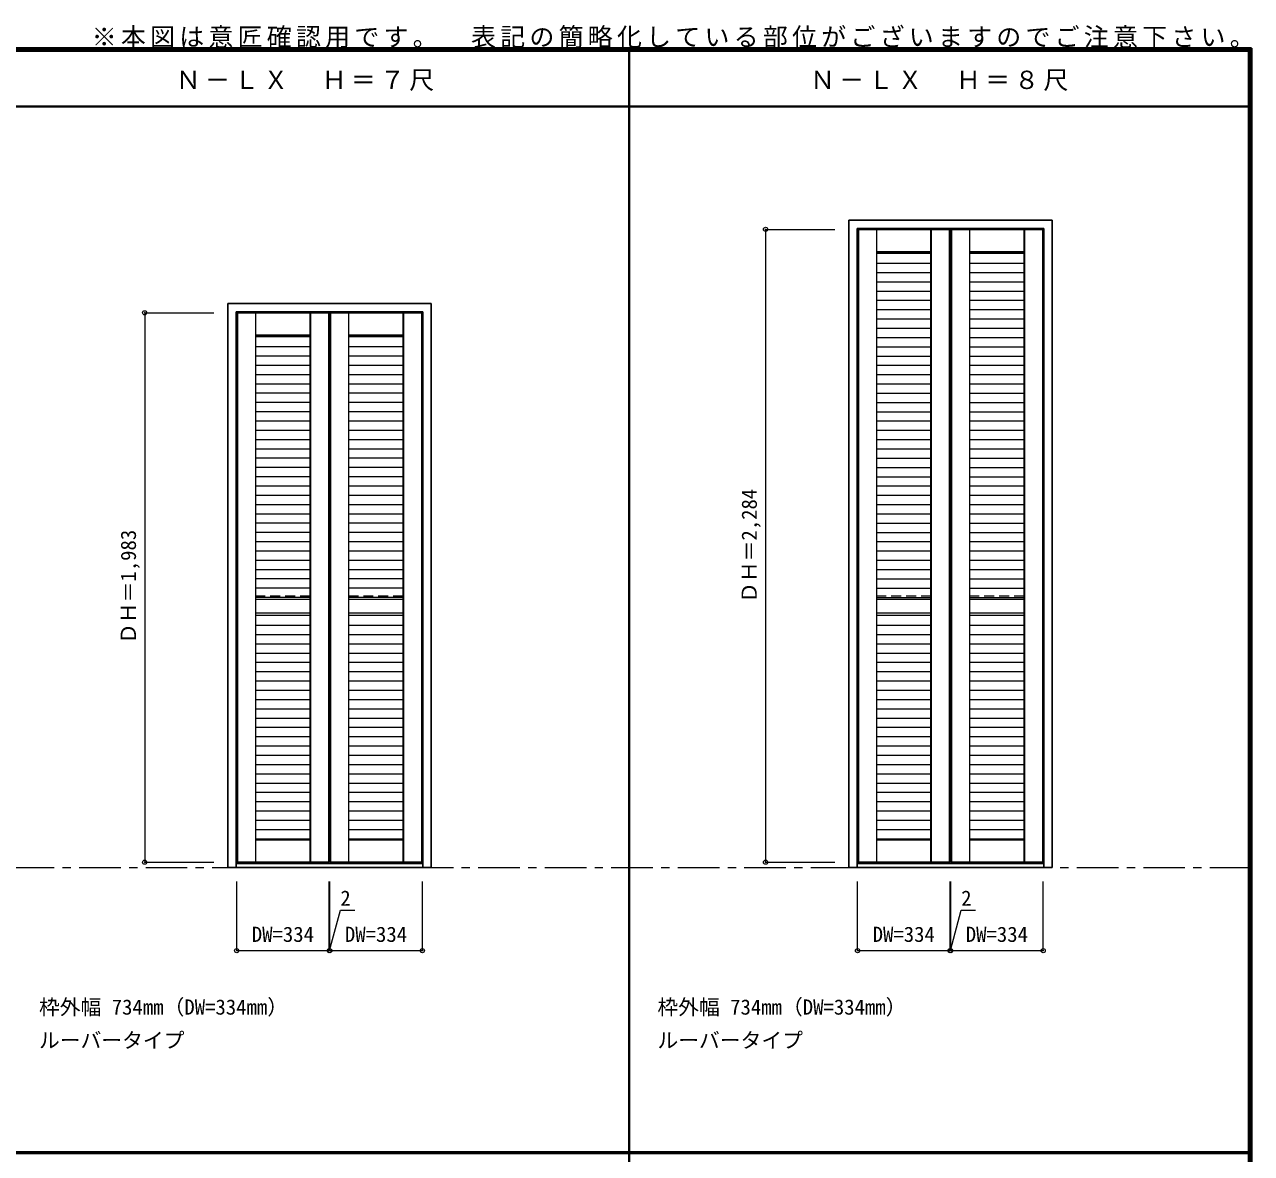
# Model space of a CAD drawing. Units: millimetres, scale not verified. Extents: x -6000 to 5700, y -4205 to 4260.
# Drawn here: x 1273 to 5700, y 186 to 4260 of the extents above; entities that cross this region are included whole.
import ezdxf
from ezdxf.enums import TextEntityAlignment as Align

# ---------------------------------------------------------------- set-up
doc = ezdxf.new("R2010")
doc.units = ezdxf.units.MM
doc.header["$LTSCALE"] = 30
doc.header["$PDMODE"] = 32
doc.header["$PDSIZE"] = 15
doc.linetypes.add('CHAIN1', pattern=[8, 5, -1, 1, -1])
doc.linetypes.add('DASHED1', pattern=[1.8, 1.2, -0.6])
for name, color, linetype, lineweight in [('0-1_通り芯', 7, 'CHAIN1', 18), ('0-2_扉', 3, 'Continuous', 25), ('0-3_仕上げ', 7, 'Continuous', 18), ('0-4_枠', 3, 'Continuous', 25), ('0-A_文字', 7, 'Continuous', 18), ('0-B_寸法', 7, 'Continuous', 9), ('F-1_枠', 6, 'Continuous', 40)]:
    doc.layers.add(name, color=color, linetype=linetype, lineweight=lineweight)
doc.styles.add('ＭＳ ゴシック', font='')
doc.styles.get('ＭＳ ゴシック').set_extended_font_data('MS Gothic')

msp = doc.modelspace()

# ---------------------------------------------------------------- linework, layer by layer
at = {"layer": '0-1_通り芯'}
msp.add_line((-5490, 1218), (5700, 1218), dxfattribs=at)
at = {"layer": '0-2_扉'}
for p, q in [((4278.6, 3521), (4278.6, 1237)), ((4612.6, 3521), (4278.6, 3521)), ((4612.6, 3521), (4612.6, 1237)), ((4614.6, 3521), (4614.6, 1237)), ((4948.6, 3521), (4614.6, 3521)), ((4948.6, 3521), (4948.6, 1237)), ((2372.2, 3220), (2038.2, 3220)), ((2038.2, 3220), (2038.2, 1237)), ((2372.2, 3220), (2372.2, 1237)), ((2708.2, 3220), (2374.2, 3220)), ((2374.2, 3220), (2374.2, 1237)), ((2708.2, 3220), (2708.2, 1237)), ((2038.2, 1237), (2372.2, 1237)), ((2374.2, 1237), (2708.2, 1237)), ((4278.6, 1237), (4612.6, 1237)), ((4614.6, 1237), (4948.6, 1237))]:
    msp.add_line(p, q, dxfattribs=at)
at = {"layer": '0-3_仕上げ'}
for p, q in [((4281.6, 3521), (4281.6, 1237)), ((4346.6, 3521), (4346.6, 1237)), ((4347.6, 1237), (4347.6, 3521)), ((4543.6, 1237), (4543.6, 3521)), ((4544.6, 3521), (4544.6, 1237)), ((4609.6, 3521), (4609.6, 1237)), ((4617.6, 3521), (4617.6, 1237)), ((4682.6, 3521), (4682.6, 1237)), ((4683.6, 1237), (4683.6, 3521)), ((4879.6, 1237), (4879.6, 3521)), ((4880.6, 3521), (4880.6, 1237)), ((4945.6, 3521), (4945.6, 1237)), ((4347.6, 3441), (4543.6, 3441)), ((4543.6, 3438), (4347.6, 3438)), ((4347.6, 3435.04), (4543.6, 3435.04)), ((4683.6, 3441), (4879.6, 3441)), ((4879.6, 3438), (4683.6, 3438)), ((4683.6, 3435.04), (4879.6, 3435.04)), ((4347.6, 3398.97), (4543.6, 3398.97)), ((4347.6, 3365.47), (4543.6, 3365.47)), ((4683.6, 3398.97), (4879.6, 3398.97)), ((4683.6, 3365.47), (4879.6, 3365.47)), ((4347.6, 3331.97), (4543.6, 3331.97)), ((4683.6, 3331.97), (4879.6, 3331.97)), ((4347.6, 3298.47), (4543.6, 3298.47)), ((4683.6, 3298.47), (4879.6, 3298.47)), ((4347.6, 3264.97), (4543.6, 3264.97)), ((4683.6, 3264.97), (4879.6, 3264.97)), ((2041.2, 3220), (2041.2, 1237)), ((2106.2, 3220), (2106.2, 1237)), ((2107.2, 1237), (2107.2, 3220)), ((2303.2, 1237), (2303.2, 3220)), ((2304.2, 3220), (2304.2, 1237)), ((2369.2, 3220), (2369.2, 1237)), ((2377.2, 3220), (2377.2, 1237)), ((2442.2, 3220), (2442.2, 1237)), ((2443.2, 1237), (2443.2, 3220)), ((2639.2, 1237), (2639.2, 3220)), ((2640.2, 3220), (2640.2, 1237)), ((2705.2, 3220), (2705.2, 1237)), ((4347.6, 3231.47), (4543.6, 3231.47)), ((4347.6, 3197.97), (4543.6, 3197.97)), ((4683.6, 3231.47), (4879.6, 3231.47)), ((4683.6, 3197.97), (4879.6, 3197.97)), ((4347.6, 3164.47), (4543.6, 3164.47)), ((4683.6, 3164.47), (4879.6, 3164.47)), ((2107.2, 3140), (2303.2, 3140)), ((2303.2, 3137), (2107.2, 3137)), ((2107.2, 3134.04), (2303.2, 3134.04)), ((2443.2, 3140), (2639.2, 3140)), ((2639.2, 3137), (2443.2, 3137)), ((2443.2, 3134.04), (2639.2, 3134.04)), ((4347.6, 3130.97), (4543.6, 3130.97)), ((4683.6, 3130.97), (4879.6, 3130.97)), ((2107.2, 3097.97), (2303.2, 3097.97)), ((2107.2, 3064.47), (2303.2, 3064.47)), ((2443.2, 3097.97), (2639.2, 3097.97)), ((2443.2, 3064.47), (2639.2, 3064.47)), ((4347.6, 3097.47), (4543.6, 3097.47)), ((4347.6, 3063.97), (4543.6, 3063.97)), ((4683.6, 3097.47), (4879.6, 3097.47)), ((4683.6, 3063.97), (4879.6, 3063.97)), ((2107.2, 3030.97), (2303.2, 3030.97)), ((2443.2, 3030.97), (2639.2, 3030.97)), ((4347.6, 3030.47), (4543.6, 3030.47)), ((4683.6, 3030.47), (4879.6, 3030.47)), ((2107.2, 2997.47), (2303.2, 2997.47)), ((2443.2, 2997.47), (2639.2, 2997.47)), ((4347.6, 2996.97), (4543.6, 2996.97)), ((4683.6, 2996.97), (4879.6, 2996.97)), ((2107.2, 2963.97), (2303.2, 2963.97)), ((2107.2, 2930.47), (2303.2, 2930.47)), ((2443.2, 2963.97), (2639.2, 2963.97)), ((2443.2, 2930.47), (2639.2, 2930.47)), ((4347.6, 2963.47), (4543.6, 2963.47)), ((4347.6, 2929.97), (4543.6, 2929.97)), ((4683.6, 2963.47), (4879.6, 2963.47)), ((4683.6, 2929.97), (4879.6, 2929.97)), ((2107.2, 2896.97), (2303.2, 2896.97)), ((2443.2, 2896.97), (2639.2, 2896.97)), ((4347.6, 2896.47), (4543.6, 2896.47)), ((4683.6, 2896.47), (4879.6, 2896.47)), ((2107.2, 2863.47), (2303.2, 2863.47)), ((2443.2, 2863.47), (2639.2, 2863.47)), ((4347.6, 2862.97), (4543.6, 2862.97)), ((4683.6, 2862.97), (4879.6, 2862.97)), ((2107.2, 2829.97), (2303.2, 2829.97)), ((2107.2, 2796.47), (2303.2, 2796.47)), ((2443.2, 2829.97), (2639.2, 2829.97)), ((2443.2, 2796.47), (2639.2, 2796.47)), ((4347.6, 2829.47), (4543.6, 2829.47)), ((4347.6, 2795.97), (4543.6, 2795.97)), ((4683.6, 2829.47), (4879.6, 2829.47)), ((4683.6, 2795.97), (4879.6, 2795.97)), ((2107.2, 2762.97), (2303.2, 2762.97)), ((2443.2, 2762.97), (2639.2, 2762.97)), ((4347.6, 2762.47), (4543.6, 2762.47)), ((4683.6, 2762.47), (4879.6, 2762.47)), ((2107.2, 2729.47), (2303.2, 2729.47)), ((2443.2, 2729.47), (2639.2, 2729.47)), ((4347.6, 2728.97), (4543.6, 2728.97)), ((4683.6, 2728.97), (4879.6, 2728.97)), ((2107.2, 2695.97), (2303.2, 2695.97)), ((2107.2, 2662.47), (2303.2, 2662.47)), ((2443.2, 2695.97), (2639.2, 2695.97)), ((2443.2, 2662.47), (2639.2, 2662.47)), ((4347.6, 2695.47), (4543.6, 2695.47)), ((4347.6, 2661.97), (4543.6, 2661.97)), ((4683.6, 2695.47), (4879.6, 2695.47)), ((4683.6, 2661.97), (4879.6, 2661.97)), ((2107.2, 2628.97), (2303.2, 2628.97)), ((2443.2, 2628.97), (2639.2, 2628.97)), ((4347.6, 2628.47), (4543.6, 2628.47)), ((4683.6, 2628.47), (4879.6, 2628.47)), ((2107.2, 2595.47), (2303.2, 2595.47)), ((2443.2, 2595.47), (2639.2, 2595.47)), ((4347.6, 2594.97), (4543.6, 2594.97)), ((4683.6, 2594.97), (4879.6, 2594.97)), ((2107.2, 2561.97), (2303.2, 2561.97)), ((2107.2, 2528.47), (2303.2, 2528.47)), ((2443.2, 2561.97), (2639.2, 2561.97)), ((2443.2, 2528.47), (2639.2, 2528.47)), ((4347.6, 2561.47), (4543.6, 2561.47)), ((4347.6, 2527.97), (4543.6, 2527.97)), ((4683.6, 2561.47), (4879.6, 2561.47)), ((4683.6, 2527.97), (4879.6, 2527.97)), ((2107.2, 2494.97), (2303.2, 2494.97)), ((2443.2, 2494.97), (2639.2, 2494.97)), ((4347.6, 2494.47), (4543.6, 2494.47)), ((4683.6, 2494.47), (4879.6, 2494.47)), ((2107.2, 2461.47), (2303.2, 2461.47)), ((2443.2, 2461.47), (2639.2, 2461.47)), ((4347.6, 2460.97), (4543.6, 2460.97)), ((4683.6, 2460.97), (4879.6, 2460.97)), ((2107.2, 2427.97), (2303.2, 2427.97)), ((2107.2, 2394.47), (2303.2, 2394.47)), ((2443.2, 2427.97), (2639.2, 2427.97)), ((2443.2, 2394.47), (2639.2, 2394.47)), ((4347.6, 2427.47), (4543.6, 2427.47)), ((4347.6, 2393.97), (4543.6, 2393.97)), ((4683.6, 2427.47), (4879.6, 2427.47)), ((4683.6, 2393.97), (4879.6, 2393.97)), ((2107.2, 2360.97), (2303.2, 2360.97)), ((2443.2, 2360.97), (2639.2, 2360.97)), ((4347.6, 2360.47), (4543.6, 2360.47)), ((4683.6, 2360.47), (4879.6, 2360.47)), ((2107.2, 2327.47), (2303.2, 2327.47)), ((2443.2, 2327.47), (2639.2, 2327.47)), ((4347.6, 2326.97), (4543.6, 2326.97)), ((4683.6, 2326.97), (4879.6, 2326.97)), ((2107.2, 2293.97), (2303.2, 2293.97)), ((2107.2, 2260.47), (2303.2, 2260.47)), ((2443.2, 2293.97), (2639.2, 2293.97)), ((2443.2, 2260.47), (2639.2, 2260.47)), ((4347.6, 2293.47), (4543.6, 2293.47)), ((4347.6, 2259.97), (4543.6, 2259.97)), ((4683.6, 2293.47), (4879.6, 2293.47)), ((4683.6, 2259.97), (4879.6, 2259.97)), ((2107.2, 2226.97), (2303.2, 2226.97)), ((2443.2, 2226.97), (2639.2, 2226.97)), ((4347.6, 2226.47), (4543.6, 2226.47)), ((4683.6, 2226.47), (4879.6, 2226.47)), ((2107.2, 2193.47), (2303.2, 2193.47)), ((2107.2, 2187), (2303.2, 2187)), ((2443.2, 2193.47), (2639.2, 2193.47)), ((2443.2, 2187), (2639.2, 2187)), ((4347.6, 2192.97), (4543.6, 2192.97)), ((4347.6, 2187), (4543.6, 2187)), ((4683.6, 2192.97), (4879.6, 2192.97)), ((4683.6, 2187), (4879.6, 2187)), ((2107.2, 2137.59), (2303.2, 2137.59)), ((2107.2, 2128.54), (2303.2, 2128.54)), ((2443.2, 2137.59), (2639.2, 2137.59)), ((2443.2, 2128.54), (2639.2, 2128.54)), ((4347.6, 2137.59), (4543.6, 2137.59)), ((4347.6, 2128.54), (4543.6, 2128.54)), ((4683.6, 2137.59), (4879.6, 2137.59)), ((4683.6, 2128.54), (4879.6, 2128.54)), ((2107.2, 2092.47), (2303.2, 2092.47)), ((2443.2, 2092.47), (2639.2, 2092.47)), ((4347.6, 2092.47), (4543.6, 2092.47)), ((4683.6, 2092.47), (4879.6, 2092.47)), ((2107.2, 2058.97), (2303.2, 2058.97)), ((2443.2, 2058.97), (2639.2, 2058.97)), ((4347.6, 2058.97), (4543.6, 2058.97)), ((4683.6, 2058.97), (4879.6, 2058.97)), ((2107.2, 2025.47), (2303.2, 2025.47)), ((2443.2, 2025.47), (2639.2, 2025.47)), ((4347.6, 2025.47), (4543.6, 2025.47)), ((4683.6, 2025.47), (4879.6, 2025.47)), ((2107.2, 1991.97), (2303.2, 1991.97)), ((2107.2, 1958.47), (2303.2, 1958.47)), ((2443.2, 1991.97), (2639.2, 1991.97)), ((2443.2, 1958.47), (2639.2, 1958.47)), ((4347.6, 1991.97), (4543.6, 1991.97)), ((4347.6, 1958.47), (4543.6, 1958.47)), ((4683.6, 1991.97), (4879.6, 1991.97)), ((4683.6, 1958.47), (4879.6, 1958.47)), ((2107.2, 1924.97), (2303.2, 1924.97)), ((2443.2, 1924.97), (2639.2, 1924.97)), ((4347.6, 1924.97), (4543.6, 1924.97)), ((4683.6, 1924.97), (4879.6, 1924.97)), ((2107.2, 1891.47), (2303.2, 1891.47)), ((2443.2, 1891.47), (2639.2, 1891.47)), ((4347.6, 1891.47), (4543.6, 1891.47)), ((4683.6, 1891.47), (4879.6, 1891.47)), ((2107.2, 1857.97), (2303.2, 1857.97)), ((2107.2, 1824.47), (2303.2, 1824.47)), ((2443.2, 1857.97), (2639.2, 1857.97)), ((2443.2, 1824.47), (2639.2, 1824.47)), ((4347.6, 1857.97), (4543.6, 1857.97)), ((4347.6, 1824.47), (4543.6, 1824.47)), ((4683.6, 1857.97), (4879.6, 1857.97)), ((4683.6, 1824.47), (4879.6, 1824.47)), ((2107.2, 1790.97), (2303.2, 1790.97)), ((2443.2, 1790.97), (2639.2, 1790.97)), ((4347.6, 1790.97), (4543.6, 1790.97)), ((4683.6, 1790.97), (4879.6, 1790.97)), ((2107.2, 1757.47), (2303.2, 1757.47)), ((2443.2, 1757.47), (2639.2, 1757.47)), ((4347.6, 1757.47), (4543.6, 1757.47)), ((4683.6, 1757.47), (4879.6, 1757.47)), ((2107.2, 1723.97), (2303.2, 1723.97)), ((2107.2, 1690.47), (2303.2, 1690.47)), ((2443.2, 1723.97), (2639.2, 1723.97)), ((2443.2, 1690.47), (2639.2, 1690.47)), ((4347.6, 1723.97), (4543.6, 1723.97)), ((4347.6, 1690.47), (4543.6, 1690.47)), ((4683.6, 1723.97), (4879.6, 1723.97)), ((4683.6, 1690.47), (4879.6, 1690.47)), ((2107.2, 1656.97), (2303.2, 1656.97)), ((2443.2, 1656.97), (2639.2, 1656.97)), ((4347.6, 1656.97), (4543.6, 1656.97)), ((4683.6, 1656.97), (4879.6, 1656.97)), ((2107.2, 1623.47), (2303.2, 1623.47)), ((2443.2, 1623.47), (2639.2, 1623.47)), ((4347.6, 1623.47), (4543.6, 1623.47)), ((4683.6, 1623.47), (4879.6, 1623.47)), ((2107.2, 1589.97), (2303.2, 1589.97)), ((2107.2, 1556.47), (2303.2, 1556.47)), ((2443.2, 1589.97), (2639.2, 1589.97)), ((2443.2, 1556.47), (2639.2, 1556.47)), ((4347.6, 1589.97), (4543.6, 1589.97)), ((4347.6, 1556.47), (4543.6, 1556.47)), ((4683.6, 1589.97), (4879.6, 1589.97)), ((4683.6, 1556.47), (4879.6, 1556.47)), ((2107.2, 1522.97), (2303.2, 1522.97)), ((2443.2, 1522.97), (2639.2, 1522.97)), ((4347.6, 1522.97), (4543.6, 1522.97)), ((4683.6, 1522.97), (4879.6, 1522.97)), ((2107.2, 1489.47), (2303.2, 1489.47)), ((2443.2, 1489.47), (2639.2, 1489.47)), ((4347.6, 1489.47), (4543.6, 1489.47)), ((4683.6, 1489.47), (4879.6, 1489.47)), ((2107.2, 1455.97), (2303.2, 1455.97)), ((2107.2, 1422.47), (2303.2, 1422.47)), ((2443.2, 1455.97), (2639.2, 1455.97)), ((2443.2, 1422.47), (2639.2, 1422.47)), ((4347.6, 1455.97), (4543.6, 1455.97)), ((4347.6, 1422.47), (4543.6, 1422.47)), ((4683.6, 1455.97), (4879.6, 1455.97)), ((4683.6, 1422.47), (4879.6, 1422.47)), ((2107.2, 1388.97), (2303.2, 1388.97)), ((2443.2, 1388.97), (2639.2, 1388.97)), ((4347.6, 1388.97), (4543.6, 1388.97)), ((4683.6, 1388.97), (4879.6, 1388.97)), ((2107.2, 1355.47), (2303.2, 1355.47)), ((2443.2, 1355.47), (2639.2, 1355.47)), ((4347.6, 1355.47), (4543.6, 1355.47)), ((4683.6, 1355.47), (4879.6, 1355.47)), ((2107.2, 1321.97), (2303.2, 1321.97)), ((2303.2, 1320), (2107.2, 1320)), ((2303.2, 1317), (2107.2, 1317)), ((2443.2, 1321.97), (2639.2, 1321.97)), ((2639.2, 1320), (2443.2, 1320)), ((2639.2, 1317), (2443.2, 1317)), ((4347.6, 1321.97), (4543.6, 1321.97)), ((4543.6, 1320), (4347.6, 1320)), ((4543.6, 1317), (4347.6, 1317)), ((4683.6, 1321.97), (4879.6, 1321.97)), ((4879.6, 1320), (4683.6, 1320)), ((4879.6, 1317), (4683.6, 1317))]:
    msp.add_line(p, q, dxfattribs=at)
at = {"layer": '0-3_仕上げ', "linetype": 'DASHED1'}
for p, q in [((2303.2, 2197), (2107.2, 2197)), ((2639.2, 2197), (2443.2, 2197)), ((4543.6, 2197), (4347.6, 2197)), ((4879.6, 2197), (4683.6, 2197)), ((2303.2, 2127), (2107.2, 2127)), ((2639.2, 2127), (2443.2, 2127)), ((4543.6, 2127), (4347.6, 2127)), ((4879.6, 2127), (4683.6, 2127))]:
    msp.add_line(p, q, dxfattribs=at)
at = {"layer": '0-4_枠'}
for p, q in [((4246.6, 1218), (4246.6, 3554)), ((4246.6, 3554), (4980.6, 3554)), ((4980.6, 1218), (4980.6, 3554)), ((4276.6, 1218), (4276.6, 3524)), ((4276.6, 3524), (4950.6, 3524)), ((4950.6, 1218), (4950.6, 3524)), ((2006.2, 1218), (2006.2, 3253)), ((2006.2, 3253), (2740.2, 3253)), ((2740.2, 1218), (2740.2, 3253)), ((2036.2, 1218), (2036.2, 3223)), ((2036.2, 3223), (2710.2, 3223)), ((2710.2, 1218), (2710.2, 3223)), ((2006.2, 1218), (2740.2, 1218)), ((2036.2, 1233), (2710.2, 1233)), ((4246.6, 1218), (4980.6, 1218)), ((4276.6, 1233), (4950.6, 1233))]:
    msp.add_line(p, q, dxfattribs=at)
at = {"layer": '0-B_寸法', "color": 4}
for p, q in [((3946.6, 3521), (3946.6, 1237)), ((3946.6, 3521), (4196.6, 3521)), ((1706.2, 3220), (1706.2, 1237)), ((1706.2, 3220), (1956.2, 3220)), ((1706.2, 1237), (1956.2, 1237)), ((3946.6, 1237), (4196.6, 1237)), ((2038.2, 918), (2038.2, 1168)), ((2372.2, 918), (2372.2, 1168)), ((4278.6, 918), (4278.6, 1168)), ((4612.6, 918), (4612.6, 1168)), ((2038.2, 918), (2372.2, 918)), ((4278.6, 918), (4612.6, 918))]:
    msp.add_line(p, q, dxfattribs=at)
for points in [[(2372.2, 918), (2374.2, 918), (2374.2, 1168)], [(2374.2, 918), (2708.2, 918), (2708.2, 1168)], [(4612.6, 918), (4614.6, 918), (4614.6, 1168)], [(4614.6, 918), (4948.6, 918), (4948.6, 1168)], [(2373.2, 918), (2412.17, 1063.45), (2464.11, 1063.45)], [(4613.6, 918), (4652.57, 1063.45), (4704.51, 1063.45)]]:
    msp.add_lwpolyline(points, dxfattribs=at)
at = {"layer": '0-B_寸法'}
for p in [(3946.6, 3521), (1706.2, 3220), (1706.2, 1237), (3946.6, 1237), (2038.2, 918), (2372.2, 918), (2374.2, 918), (2708.2, 918), (4278.6, 918), (4612.6, 918), (4614.6, 918), (4948.6, 918)]:
    msp.add_point(p, dxfattribs=at)
at = {"layer": 'F-1_枠'}
for p, q in [((-6000, 4175), (5700, 4175)), ((-6000, 4170), (5700, 4170)), ((-6000, 4165), (5700, 4165)), ((3454, 4175), (3454, -3790)), ((5690, 4175), (5690, -4205)), ((5695, 4175), (5695, -4205)), ((5700, 4175), (5700, -4205)), ((-6000, 3965), (5700, 3965)), ((-5990, 190.5), (5690, 190.5)), ((-5990, 187.5), (5690, 187.5))]:
    msp.add_line(p, q, dxfattribs=at)

# ---------------------------------------------------------------- texts
at = {"layer": '0-A_文字', "style": 'ＭＳ ゴシック'}
for s, p in [('枠外幅 734mm（DW=334mm）', (1324.8, 670.5)), ('枠外幅 734mm（DW=334mm）', (3556.4, 670.5)), ('ルーバータイプ', (1324.8, 550.5)), ('ルーバータイプ', (3556.4, 550.5))]:
    msp.add_text(s, height=54.99, dxfattribs=at).set_placement(p, align=Align.BOTTOM_LEFT)
at = {"layer": '0-A_文字', "char_height": 65.98, "attachment_point": 7, "style": 'ＭＳ ゴシック'}
for s, insert in [('\\T1.17;※本図は意匠確認用です。\u3000表記の簡略化している部位がございますのでご注意下さい。', (1515, 4175)), ('\\T1.17;Ｎ－ＬＸ\u3000Ｈ＝７尺', (1818.5, 4020)), ('\\T1.17;Ｎ－ＬＸ\u3000Ｈ＝８尺', (4107, 4020))]:
    msp.add_mtext(s, dxfattribs=dict(at, insert=insert))
at = {"layer": '0-B_寸法', "style": 'ＭＳ ゴシック'}
for s, p in [('ＤＨ＝2,284', (3931.6, 2172.75)), ('ＤＨ＝1,983', (1691.2, 2024.75))]:
    msp.add_text(s, height=54.99, rotation=90, dxfattribs=at).set_placement(p, align=Align.BOTTOM_LEFT)
for s, p in [('2', (2412.17, 1063.45)), ('2', (4652.57, 1063.45)), ('DW=334', (2092.7, 933)), ('DW=334', (2428.7, 933)), ('DW=334', (4333.1, 933)), ('DW=334', (4669.1, 933))]:
    msp.add_text(s, height=54.99, dxfattribs=at).set_placement(p, align=Align.BOTTOM_LEFT)

doc.saveas('drawing.dxf')
